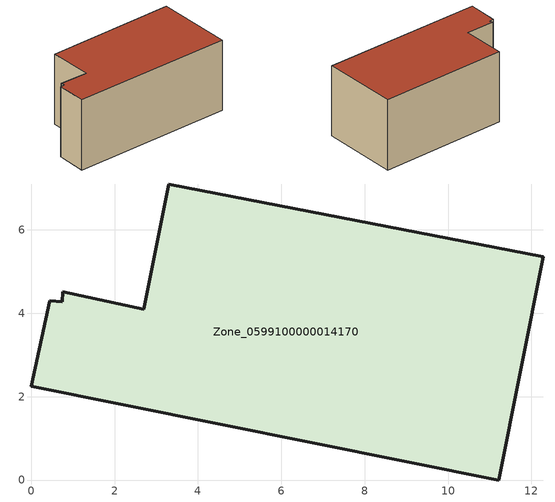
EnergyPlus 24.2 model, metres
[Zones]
Zone_0599100000014170
 floor ground (C_G): 0.75,4.27 0.76,4.51 2.7,4.09 3.3,7.1 12.29,5.35 11.22,0 0,2.25 0.45,4.3 z0
 wall outside (C_F): 0.45,4.3 0,2.25 11.22,0 12.29,5.35 3.3,7.1 2.7,4.09 0.76,4.51 0.75,4.27 0.45,4.3 z0:5.1
 roof outside (C_R): 0.76,4.51 0.75,4.27 0.45,4.3 0,2.25 11.22,0 12.29,5.35 3.3,7.1 2.7,4.09 z5.1
[BUILDING]
Pand.0599100000014170: North Axis=0; Terrain=City; Loads Convergence Tolerance Value=0.04; Temperature Convergence Tolerance Value=0.4; Solar Distribution=FullExterior; Maximum Number of Warmup Days=25; Minimum Number of Warmup Days=1
[Site:Location]
Rotterdam.The.Hague.AP_ZH_NLD Design_Conditions: Latitude=51.96; Longitude=4.45; Time Zone=1; Elevation=-4.5
[SITE:GROUNDTEMPERATURE:BUILDINGSURFACE]
18, 18, 18, 18, 18, 18, 18, 18, 18, 18, 18, 18
[MATERIAL] Thermal Absorptance=0.9; Solar Absorptance=0.7; Visible Absorptance=0.7
Name | Roughness | Thickness | Conductivity | Density | Specific Heat
G.TC.1975-1991 | MediumSmooth | 0.15 | 0.288461 | 540 | 1210
F.TC.1975-1991 | Rough | 0.3 | 0.230769 | 1920 | 840
R.TC.1975-1991 | MediumRough | 0.2 | 0.153846 | 1500 | 1000
[CONSTRUCTION]
C_G: G.TC.1975-1991
C_F: F.TC.1975-1991
C_R: R.TC.1975-1991
[ZONE]
Zone_0599100000014170: Type=1; Multiplier=1; Ceiling Height=Autocalculate; Volume=Autocalculate; Floor Area=autocalculate; Part of Total Floor Area=Yes
[ZONEINFILTRATION:DESIGNFLOWRATE]
Infil_Zone_0599100000014170: Zone or ZoneList or Space or SpaceList=Zone_0599100000014170; Schedule=AlwaysOn; Design Flow Rate Calculation Method=Flow/Area; Flow Rate per Floor Area=0.003; Constant Term Coefficient=1; Temperature Term Coefficient=0; Velocity Term Coefficient=0; Velocity Squared Term Coefficient=0
[HVACTEMPLATE:ZONE:IDEALLOADSAIRSYSTEM]
Zone_0599100000014170: Maximum Heating Supply Air Temperature=50; Minimum Cooling Supply Air Temperature=13; Maximum Heating Supply Air Humidity Ratio=0.0156; Minimum Cooling Supply Air Humidity Ratio=0.0077; Heating Limit=NoLimit; Cooling Limit=NoLimit; Dehumidification Control Type=ConstantSensibleHeatRatio; Cooling Sensible Heat Ratio=0.7; Dehumidification Setpoint=60; Humidification Control Type=None; Humidification Setpoint=30; Outdoor Air Method=None; Outdoor Air Flow Rate per Person=0.00944; Outdoor Air Flow Rate per Zone Floor Area=0; Outdoor Air Flow Rate per Zone=0; Demand Controlled Ventilation Type=None; Outdoor Air Economizer Type=NoEconomizer; Heat Recovery Type=None; Sensible Heat Recovery Effectiveness=0.7; Latent Heat Recovery Effectiveness=0.65
[ZONECONTROL:THERMOSTAT]
ThermostatControl_Zone_0599100000014170: Zone or ZoneList=Zone_0599100000014170; Control Type Schedule=DualSetpointControlType; Control 1=Thermostat_Zone_0599100000014170; Temperature Difference Between Cutout And Setpoint=0
[THERMOSTATSETPOINT:DUALSETPOINT]
Thermostat_Zone_0599100000014170: Heating Setpoint Temperature Schedule=HeatingSetpoint_Zone_0599100000014170; Cooling Setpoint Temperature Schedule=CoolingSetpoint_Zone_0599100000014170
[SCHEDULE:COMPACT]
HeatingSetpoint_Zone_0599100000014170: Through: 12/31, For: AllDays, Until: 24:00, 21
CoolingSetpoint_Zone_0599100000014170: Through: 12/31, For: AllDays, Until: 24:00, 24
DualSetpointControlType: Through: 12/31, For: AllDays, Until: 24:00, 4
AlwaysOn: Through: 12/31, For: AllDays, Until: 24:00, 1
